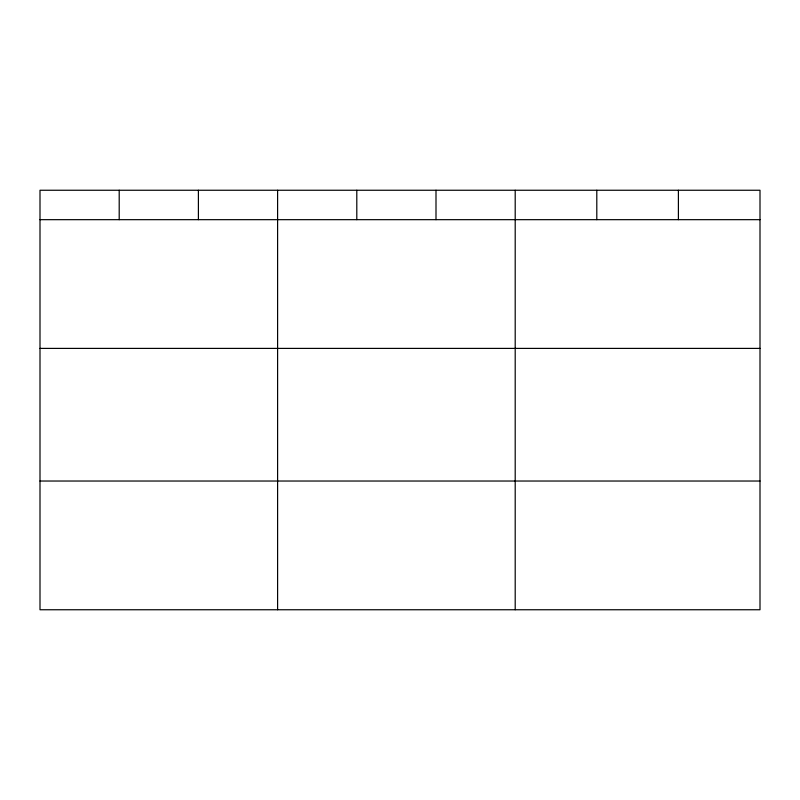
<?xml version="1.0" encoding="UTF-8"?>
<svg xmlns="http://www.w3.org/2000/svg" width="800" height="800" viewBox="0 0 800 800"><rect width="100%" height="100%" fill="white"/><g stroke="black" fill="none" stroke-linecap="round" stroke-linejoin="round"><path stroke-width="1.2" d="M760 348.4L760 190.25L40 190.25L40 609.75L760 609.75L760 348.4L40 348.4M40 219.67L760 219.67M40 481.03L760 481.03M678.4 190.25L678.4 219.67M596.8 190.25L596.8 219.67M515.2 190.25L515.2 609.75M436 190.25L436 219.67M356.8 190.25L356.8 219.67M277.6 190.25L277.6 609.75M198.4 190.25L198.4 219.67M119.2 190.25L119.2 219.67"/></g></svg>
